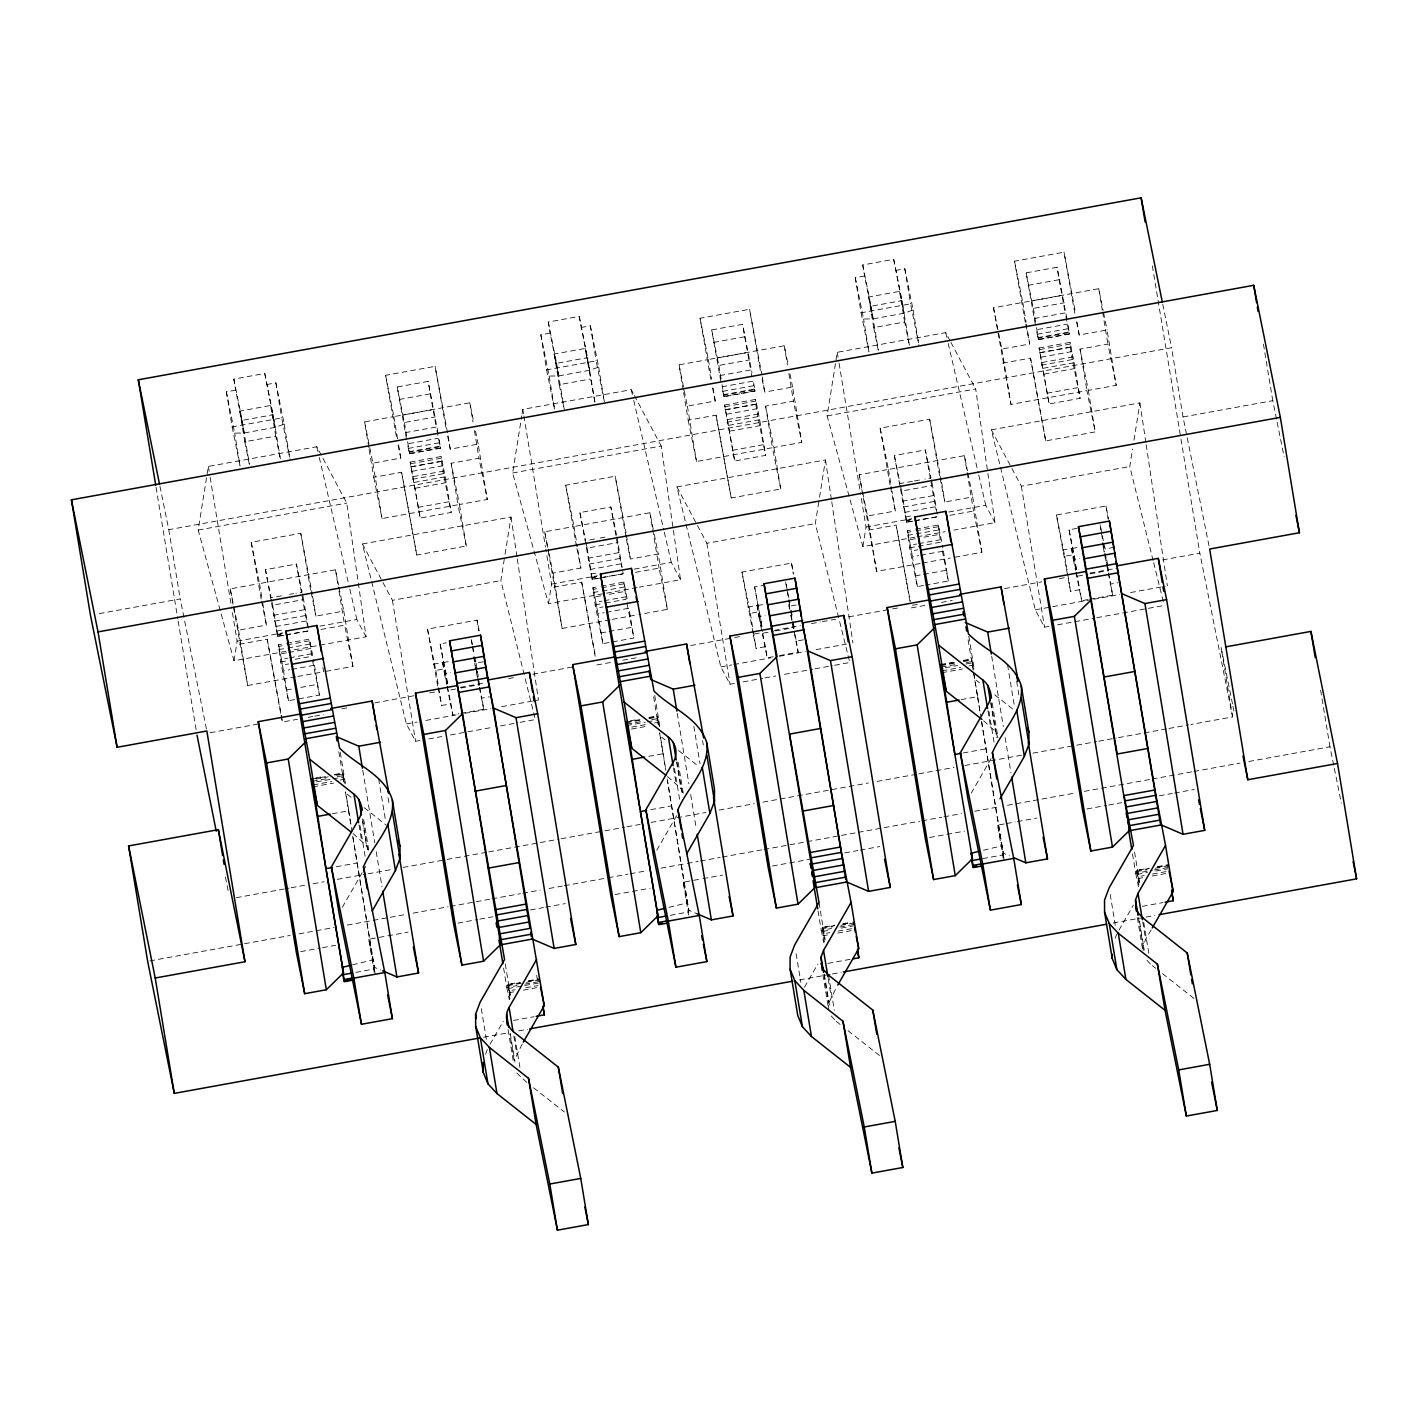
<?xml version="1.0" encoding="UTF-8"?>
<svg xmlns="http://www.w3.org/2000/svg" width="1428" height="1428" viewBox="0 0 1428 1428"><rect width="100%" height="100%" fill="white"/><g stroke="black" fill="none" stroke-linecap="round" stroke-linejoin="round"><path stroke-width="0.75" stroke-dasharray="5 3.75" d="M285.957 651.329L233.996 660.753L198.189 530.056L208.345 466.421L316.784 446.75L346.754 503.102L366.068 636.781L288.117 650.936M233.996 660.753L237.119 641.172L232.086 610.595M637.227 587.586L548.459 603.687L512.652 472.989L521.755 415.941M522.112 413.745L522.809 409.354L631.247 389.683L633.318 393.575M524.201 674.694L500.853 580.643L504.709 556.509M505.048 554.314L511.01 517.025L362.444 543.979L406.373 723.96L415.602 741.293L419.957 740.507M548.459 603.687L551.583 584.106L545.817 549.155M914.884 537.196L862.905 546.621L827.115 415.923L837.272 352.288L945.711 332.617L949.834 340.382M838.647 617.628L815.317 523.594L819.172 499.443M819.511 497.265L825.473 459.959L676.908 486.912L720.837 666.894L730.065 684.244L734.42 683.441M862.905 546.621L866.028 527.039L860.995 496.462M1153.11 560.561L1129.78 466.528L1132.582 448.963M1133.975 440.199L1139.919 402.892L991.353 429.846L1035.3 609.827L1044.528 627.178L1048.884 626.374M485.538 1054.239L487.823 1048.152M522.22 1044.011L514.205 1060.254L509.85 1033.872M822.885 974.664L828.704 1009.828L828.668 1003.188L836.683 986.944M1115.214 938.089L1116.75 934.019M1143.15 950.548L1143.132 946.121L1145.631 939.481L1151.146 929.896M342.327 907.262L362.141 872.74M363.248 870.812L366.55 865.065M490.036 1044.296L503.316 1021.163M656.791 850.196L676.604 815.674M804.499 987.23L817.78 964.096M971.254 793.129L991.068 758.607M1118.963 930.163L1133.35 905.12M266.608 384.56L275.89 382.865L284.208 424.134L275.176 427.365L244.224 432.97L234.692 433.13L226.374 391.861L235.656 390.165L244.224 432.97L239.726 411.121L270.66 405.498L275.176 427.365L264.769 373.476L233.817 379.098L235.656 390.165M581.071 327.494L590.353 325.798L598.671 367.067L589.639 370.298L558.687 375.921L549.155 376.064L540.837 334.795L550.119 333.099L558.687 375.921L554.171 354.055L585.123 348.45L589.639 370.298L579.232 316.409L548.281 322.032L550.119 333.099M895.517 270.428L904.816 268.732L913.135 310.019L904.102 313.232L873.151 318.855L863.619 318.997L855.283 277.728L864.583 276.05L873.151 318.855L868.635 296.988L899.586 291.383L904.102 313.232L893.696 259.343L862.744 264.965L864.583 276.05M352.502 964.882L372.94 959.902L352.68 835.844M669.018 907.315L687.404 902.835L667.465 780.866M983.464 850.249L1001.867 845.787L981.589 721.711M396.377 436.397L385.578 375.314L435.094 366.336L447.749 433.844M710.841 379.348L700.041 318.266L749.557 309.269L761.856 374.582M1025.304 322.282L1014.505 261.199L1064.021 252.203L1075.587 313.16M406.355 438.467L397.216 386.988L428.168 381.383L438.217 433.951M720.819 381.419L711.679 329.922L742.631 324.317L751.967 372.619M1035.282 324.352L1026.143 272.873L1057.095 267.25L1067.127 319.818M233.817 379.098L242.153 420.368L273.105 414.745L280.37 458.799M548.281 322.032L556.599 363.301L587.551 357.678L595.19 403.838L585.123 348.45M862.744 264.965L871.062 306.235L902.014 300.63L909.636 346.772M226.374 391.861L232.157 426.918L281.691 417.94L289.563 457.031M540.837 334.795L546.621 369.87L596.136 360.873L604.472 402.143M855.283 277.728L861.084 312.803L910.6 303.807L918.49 342.916M399.287 399.447L430.239 393.842L428.168 381.383M713.75 342.381L744.702 336.776L742.631 324.317M1028.196 285.332L1059.148 279.709L1057.095 267.25M239.726 411.121L244.777 441.752L275.729 436.129L280.299 458.834M554.171 354.055L559.24 384.685L590.192 379.063M868.635 296.988L873.704 327.619L904.656 322.014L909.225 344.701M368.817 447.464L364.586 421.903L392.45 416.851M385.578 375.314L393.896 416.601L469.812 402.803L473.757 422.367M683.262 390.397L679.05 364.836L706.896 359.785M700.041 318.266L708.359 359.535L784.275 345.754L788.22 365.3M1002.652 363.158L1030.516 358.107L1045.707 440.913L1095.222 431.916L1086.904 390.647L1010.988 404.427L993.513 307.788L1021.359 302.718M1014.505 261.199L1022.823 302.468L1098.739 288.688L1103.13 310.411M397.216 386.988L402.874 415.048L433.826 409.443M711.679 329.922L717.338 358L748.29 352.377M1026.143 272.873L1031.801 300.933L1062.753 295.31M402.874 415.048L404.445 422.509L435.397 416.905M717.338 358L718.909 365.443L749.861 359.838M1031.801 300.933L1033.372 308.394L1064.324 302.772M405.284 432.648L436.236 427.043L440.484 448.196L409.533 453.801L407.373 443.876L438.325 438.253M719.748 375.6L750.7 369.977L751.771 375.796M1034.211 318.533L1065.163 312.911L1069.411 334.063L1038.459 339.685L1036.3 329.743L1067.251 324.138M408.265 448.428L439.217 442.805M722.729 391.361L753.681 385.738L754.948 391.129L723.996 396.734L721.836 386.809L752.788 381.205L753.681 385.738M1037.192 334.295L1068.144 328.69M408.961 451.748L439.913 446.143M723.425 394.699L754.377 389.076M1037.87 337.633L1068.822 332.01M409.533 453.801L409.372 452.355L440.324 446.75L438.574 436.075M723.996 396.734L723.835 395.288L754.787 389.683L753.377 381.151M1038.459 339.685L1038.299 338.24L1069.251 332.617L1067.484 321.96M409.39 453.604L440.342 447.981M723.853 396.538L754.805 390.915M1038.317 339.471L1069.269 333.849M364.586 421.903L372.904 463.172L400.768 458.12L398.233 442.823M447.66 436.111L450.284 449.142L478.148 444.09L487.287 499.461L459.441 504.512L451.123 463.243L478.969 458.192L487.287 499.461M679.05 364.836L687.368 406.123L715.232 401.054L713.054 387.952M762.124 379.045L764.748 392.075L792.611 387.024L801.751 442.394L773.905 447.446L765.569 406.177L793.433 401.125L801.751 442.394M993.513 307.788L1001.831 349.057L1029.695 344.005L1026.429 324.317M1076.587 321.978L1079.211 335.009L1107.057 329.957L1116.214 385.328L1088.35 390.397L1080.032 349.11L1107.896 344.059L1116.214 385.328M410.157 462.101L441.198 456.478L445.215 476.791L451.177 512.438L420.225 518.061L410.157 462.101L420.225 518.061M724.603 405.034L755.662 399.412L759.678 419.725L765.64 455.371L734.688 460.994L724.603 405.034L734.688 460.994M1039.066 347.968L1070.125 342.345L1074.142 362.676L1080.103 398.305L1049.152 403.928L1039.066 347.968L1049.152 403.928M410.657 463.725L441.609 458.12M725.121 406.677L756.072 401.054M1039.584 349.61L1070.536 343.987M410.407 466.831L441.359 461.208L441.198 456.478M724.871 409.765L755.823 404.142L755.662 399.412M1039.334 352.698L1070.286 347.075L1070.125 342.345M411.318 466.885L442.269 461.28M725.781 409.818L756.733 404.213M1040.244 352.77L1071.196 347.147M369.156 449.588L373.743 477.291L401.589 472.222L416.78 555.028L466.296 546.049L459.441 504.512M683.619 392.539L688.189 420.225L716.053 415.173L731.243 497.979L780.759 488.983L773.905 447.446M412.192 471.311L443.144 465.689M726.656 414.245L757.608 408.622M1041.101 357.178L1072.053 351.556M413.192 476.613L444.144 471.008M727.655 419.564L758.607 413.942M1042.119 362.498L1073.071 356.875M412.478 479.29L443.43 473.668L451.177 512.438M726.941 422.224L757.875 416.601L765.64 455.371M1041.387 365.157L1072.339 359.553L1080.103 398.305M414.263 482.414L445.215 476.791M728.726 425.348L759.678 419.725M1043.19 368.281L1074.142 362.676M159.954 486.252L168.79 529.699L1171.585 347.736L1183.027 416.958L1209.659 549.03M415.298 488.215L446.25 482.593M729.762 431.149L760.713 425.526M1044.225 374.082L1075.177 368.478M198.189 530.056L346.754 503.102M512.652 472.989L661.218 446.036L680.531 579.714L639.387 587.176M827.115 415.923L975.681 388.969L994.995 522.648L953.85 530.127M418.136 507.351L449.088 501.728M732.6 450.284L763.552 444.679M1047.045 393.218L1077.997 387.613M261.146 599.028L251.221 542.301L300.755 533.304L312.321 594.262M373.743 477.291L382.061 518.56L457.977 504.78L466.296 546.049M576.484 546.317L565.684 485.234L615.2 476.238L626.053 532.822M688.189 420.225L696.525 461.494L772.441 447.714L780.759 488.983M890.072 484.913L880.148 428.168L929.664 419.189L941.248 480.129M283.958 635.353L277.621 636.263L265.465 569.665L296.417 564.042L302.076 592.102L295.882 593.227M616.914 536.91L623.179 573.788L592.227 579.411L579.929 512.598L610.863 506.976L616.521 535.036M912.885 521.22L906.548 522.13L894.374 455.532L925.326 449.909L930.985 477.987L924.808 479.094M295.632 676.836L247.704 685.529L230.229 588.889L258.093 583.82M251.221 542.301L259.539 583.57L335.473 569.79L338.525 584.998M610.095 619.77L562.168 628.463L544.693 531.823L572.539 526.771M565.684 485.234L574.002 526.504L649.918 512.723L653.863 532.269M920.239 563.489L876.631 571.414L859.156 474.756L887.002 469.705M880.148 428.168L888.466 469.437L964.382 455.657L967.452 470.865M99.21 613.629L180.214 598.921L206.846 730.993M1183.027 416.958L1272.776 400.661L1276.721 420.153M281.441 595.851L271.124 597.725L265.465 569.665M289.688 594.351L293.811 593.602M589.71 539.909L597.957 538.41M600.028 538.035L606.222 536.91M912.421 481.343L900.033 483.592L894.374 455.532M914.491 480.968L922.738 479.469M271.516 599.581L272.677 605.186L303.628 599.564L308.716 630.855L286.028 634.978M585.962 542.515L587.14 548.12L618.092 542.497M900.425 485.466L901.604 491.054L932.555 485.431L937.643 516.722L914.955 520.845M273.516 615.325L304.467 609.702L307.448 625.482M587.979 558.259L618.931 552.636L621.608 566.898M902.442 501.192L933.394 495.57L936.072 509.832M274.587 621.144L305.538 615.522M589.05 564.078L620.002 558.455M903.513 507.011L934.465 501.389M362.444 543.979L392.414 600.331L500.853 580.643M676.908 486.912L706.878 543.265L815.317 523.594M991.353 429.846L1021.341 486.198L1129.78 466.528M233.728 606.257L238.547 630.159L266.411 625.107L262.431 601.063M311.108 592.227L315.927 616.111L343.791 611.059L352.93 666.43L325.084 671.499M549.066 553.546L553.011 573.092L580.875 568.041L576.894 543.997M626.446 539.498L630.391 559.044L658.254 553.993L667.394 609.381L639.548 614.433M862.655 492.142L867.474 516.026L895.338 510.974L892.072 491.303M940.035 478.094L944.854 501.996L972.7 496.926L981.857 552.315L953.993 557.366M275.604 626.535L306.556 620.93M590.067 569.486L621.019 563.864M904.531 512.42L935.483 506.797M276.497 631.087L284.761 629.587M590.96 574.02L597.154 572.896M905.423 516.972L913.67 515.472M237.119 641.172L282.833 632.872M319.836 626.16L356.839 619.449L366.068 636.781M551.583 584.106L597.297 575.805M634.3 569.094L671.303 562.382L680.531 579.714M866.028 527.039L911.742 518.757M948.763 512.027L985.766 505.316L994.995 522.648M277.193 634.425L283.387 633.3M591.656 577.358L597.85 576.234M906.12 520.292L912.313 519.167M277.764 636.477L277.621 635.014L283.797 633.907M592.227 579.411L592.067 577.965L598.261 576.841M906.691 522.345L906.53 520.899L912.724 519.774M277.621 636.263L283.815 635.139M285.886 634.764L308.716 630.855M592.084 579.197L623.179 573.788M906.548 522.13L912.742 521.006M914.795 520.631L937.643 516.722M239.386 644.26L267.232 639.208L280.977 713.268M321.05 629.445L344.612 625.161L352.93 666.43M553.85 587.194L581.696 582.142L595.44 656.202M635.496 572.378L659.076 568.094L667.394 609.381M868.295 530.127L896.159 525.076L910.261 601.331M949.959 515.312L973.539 511.046L981.857 552.315M294.65 699.595L288.474 700.72L280.709 661.949L278.389 644.76L284.69 643.635M286.635 643.26L309.448 639.137L313.089 657.523M609.113 642.529L602.919 643.653L595.173 604.883L592.852 587.693L599.135 586.569M601.099 586.194L623.911 582.071L627.909 602.402M923.577 585.462L917.383 586.587L909.636 547.834L907.315 530.627L913.599 529.502M915.562 529.128L938.357 525.004L942.016 543.408M278.496 644.76L278.888 646.402L285.082 645.277M287.153 644.903L309.84 640.779M592.959 587.693L593.352 589.336L599.546 588.211M601.599 587.836L624.304 583.713M907.315 530.627L907.815 532.269L914.009 531.145M916.062 530.77L938.767 526.646M278.656 649.49L285.743 648.437M287.813 648.062L310.501 643.939M593.12 592.424L600.206 591.37M602.259 590.996L624.964 586.872M907.565 535.357L939.428 529.806M917.044 536.803L945.193 531.698M278.888 646.402L280.423 653.97L286.617 652.846M288.67 652.471L311.375 648.348M593.352 589.336L594.887 596.904L601.081 595.779M609.328 594.28L625.839 591.281M907.815 532.269L909.35 539.838L915.526 538.713M923.791 537.214L940.302 534.233M437.7 685.922L427.525 629.123L477.041 620.145L479.237 631.015M753.02 633.211L741.971 572.075L791.505 563.078L793.682 573.949M1087.868 599.617L1081.674 600.742L1079.836 589.657L1070.554 591.353L1056.434 515.008L1105.968 506.012L1108.592 519.06M280.423 653.97L281.441 659.29L287.617 658.165M289.688 657.79L312.375 653.667M594.887 596.904L595.887 602.223L602.081 601.099M604.151 600.724L626.838 596.601M909.35 539.838L910.35 545.157L916.544 544.032M918.615 543.657L941.302 539.552M280.709 661.949L286.903 660.825M295.15 659.325L311.661 656.327L309.448 639.137M595.173 604.883L603.419 603.384M605.49 603.009L626.124 599.278L623.911 582.071M909.636 547.834L940.588 542.212L938.357 525.004M281.441 659.29L282.494 665.073L288.688 663.949M595.887 602.223L596.958 608.007L603.151 606.9M910.35 545.157L911.421 550.958L917.615 549.834M288.474 700.72L283.529 670.874L289.723 669.75M291.794 669.375L314.481 665.252L313.446 659.468M602.919 643.653L597.993 613.808L604.187 612.683M606.257 612.309L628.945 608.203L633.871 638.048L611.184 642.154M917.383 586.587L912.456 556.741L918.65 555.635M920.703 555.26L943.408 551.137L942.373 545.335M447.428 683.869L440.127 643.957L446.321 642.832M754.591 586.89L762.07 626.731L754.591 586.89L762.838 585.391M1076.337 569.754L1069.054 529.824L1077.301 528.324M297.792 676.444L323.62 671.749L322.906 667.376M612.237 619.377L638.084 614.683M922.399 563.096L950.388 558.009M286.368 690.01L292.562 688.885M300.808 687.404L317.319 684.405L319.426 695.097L296.721 699.22M600.831 632.961L607.025 631.836M609.078 631.462L631.783 627.338L633.871 638.048M915.294 575.895L921.471 574.77M923.541 574.395L946.246 570.272L948.335 580.982L925.647 585.087M433.309 664.198L442.591 662.521L446.982 684.244M747.772 607.15L757.054 605.454L762.32 631.515M1062.236 550.083L1071.518 548.388L1075.891 570.111M443.216 662.592L449.392 661.467M757.661 605.526L763.855 604.401M1072.125 548.459L1078.319 547.335M427.525 629.123L435.843 670.41L445.125 668.715L447.607 683.798M474.828 656.916L476.077 663.11L485.359 661.414M741.971 572.075L750.307 613.344L759.589 611.648M796.11 605.026L790.541 606.043L789.291 599.849M1056.434 515.008L1064.753 556.277L1074.052 554.599L1076.534 569.665M1114.286 547.299L1105.004 548.977L1103.755 542.783M442.591 662.521L444.429 673.588L450.623 672.463M757.054 605.454L758.893 616.539L765.069 615.414M1071.518 548.388L1073.356 559.473L1079.532 558.348M210.184 732.742L260.646 723.585M341.845 708.841L348.414 707.645M374.761 702.879L416.44 695.311M429.614 692.919L436.2 691.723M460.334 687.35L484.467 682.959M508.6 678.586L515.187 677.39M532.751 674.212L574.431 666.644M690.741 645.527L732.421 637.977M734.617 637.566L741.203 636.37M754.377 633.978L760.963 632.8M774.119 630.408L800.448 625.625M811.425 623.625L820.207 622.037M822.403 621.644L828.972 620.448M831.167 620.055L835.558 619.252M848.732 616.86L890.412 609.292M892.607 608.899L899.194 607.703M912.367 605.311L918.954 604.115M1004.527 588.586L1041.833 581.821M1059.38 578.643L1065.966 577.447M1090.1 573.056L1116.428 568.29M1162.517 559.919L1199.823 553.154L1232.596 716.91L1190.898 724.478M450.748 689.885L458.995 688.385M461.065 688.01L479.629 684.637L478.362 678.246M763.141 633.193L773.458 631.319M775.529 630.944L794.093 627.57L793.022 621.109M1077.605 576.127L1087.922 574.252M1089.992 573.877L1108.556 570.522L1107.289 564.131M281.102 715.499L282.423 722.015L297.488 719.284M308.252 717.32L312.571 716.535M314.713 716.142L323.335 714.589M596.886 664.948L611.952 662.217M622.715 660.254L637.798 657.523M911.35 607.882L926.415 605.151M941.48 602.42L952.244 600.456M438.128 688.1L441.627 705.486L450.927 703.79L452.747 714.875L458.941 713.75M479.683 687.314L481.879 698.167L489.304 696.828M753.466 635.389L756.09 648.419L765.372 646.723L767.211 657.808L777.528 655.934M795.021 634.603L796.324 641.118L803.75 639.762M1108.592 573.181L1110.788 584.052L1118.213 582.695M460.994 713.375L483.699 709.252L481.879 698.167M779.581 655.559L798.163 652.185L796.324 641.118M1089.921 599.242L1112.626 595.119L1110.788 584.052M406.373 723.96L417.208 721.997M425.865 720.426L456.175 714.928M464.832 713.357L490.821 708.645M501.656 706.664L538.463 699.988L517.293 558.901M720.837 666.894L731.671 664.93M733.831 664.538L770.638 657.862M779.295 656.291L805.285 651.579M816.102 649.615L846.429 644.099M1035.3 609.827L1050.455 607.078M1052.615 606.686L1091.599 599.617M1093.759 599.224L1119.748 594.512M1130.565 592.549L1165.212 586.265M428.668 738.936L441.734 736.562M450.427 734.974L465.671 732.207M467.849 731.814L491.803 727.477M500.496 725.888L517.918 722.729M520.095 722.336L535.339 719.569L524.719 676.818M743.131 681.87L762.713 678.318M764.89 677.907L775.779 675.944M784.49 674.355L812.782 669.232M814.96 668.822L832.381 665.662M834.559 665.269L849.803 662.503L839.182 619.77M1057.577 624.804L1094.598 618.092M1096.775 617.699L1164.248 605.454M315.856 777.885L324.12 776.386M334.438 774.511L342.684 773.012L345.005 783.561M630.319 720.819L638.584 719.319M648.901 717.463L657.148 715.963L659.468 726.495M940.659 664.502L953.029 662.271M963.347 660.396L971.611 658.897L973.932 669.429M311.947 779.117L326.387 776.493M334.634 775.011L342.898 773.512M626.392 722.05L640.851 719.444M649.097 717.945L657.344 716.445M940.856 665.002L955.296 662.378M963.561 660.878L971.808 659.379M315.963 779.081L328.351 776.832M336.597 775.35L342.791 774.226L342.684 773.012M626.303 722.764L640.744 720.158M648.99 718.659L657.255 717.159L657.148 715.963M940.766 665.716L955.207 663.092M963.454 661.592L971.718 660.093L971.611 658.897M312.446 781.259L328.94 778.26M337.204 776.761L343.38 775.636M626.892 724.192L643.403 721.194M651.668 719.694L657.844 718.587M941.355 667.126L957.867 664.145M966.113 662.646L972.307 661.521M316.373 781.884L330.814 779.26M332.867 778.903L343.184 777.028L342.791 774.226M626.696 725.567L645.277 722.211M647.33 721.836L657.648 719.962L657.255 717.159M945.282 667.769L957.67 665.519M965.917 664.02L972.111 662.895L971.718 660.093M313.196 784.9L331.76 781.527M340.025 780.027L344.148 779.295M631.783 727.084L646.224 724.478M654.488 722.979L658.611 722.229M942.123 670.785L960.687 667.411M968.934 665.912L973.075 665.162M312.911 786.846L333.545 783.115M631.497 729.048L648.009 726.049M941.837 672.731L962.472 668.982M332.242 813.764L348.753 810.765L345.612 791.79M648.758 756.322L663.217 753.716L659.718 732.618M961.169 699.649L977.662 696.65L973.485 671.339M336.294 866.742L356.929 862.994M650.757 809.676L671.392 805.928M963.15 752.984L985.855 748.879M236.37 897.694L289.027 888.127M291.223 887.734L304.396 885.342M313.16 883.754L324.138 881.754M337.294 879.38L365.836 874.204M368.031 873.793L392.164 869.42M403.124 867.421L444.822 859.87M447.018 859.46L486.52 852.302M488.715 851.891L558.937 839.164M561.115 838.754L602.812 831.185M605.008 830.793L624.75 827.205M626.946 826.812L640.119 824.42M651.097 822.439L705.95 812.478M719.123 810.087L754.216 803.714M762.998 802.125L868.331 783.008M877.113 781.419L916.597 774.244M918.793 773.851L953.904 767.479M964.882 765.497L1021.93 755.144M1032.908 753.145L1074.588 745.577M1076.783 745.184L1096.543 741.596M1098.739 741.203L1116.285 738.008M1118.481 737.616L1166.765 728.851M1168.961 728.458L1188.703 724.871M149.833 960.919L290.223 935.447M299.005 933.858L334.098 927.486M347.254 925.094L404.285 914.741M413.067 913.152L448.16 906.78M450.356 906.387L489.84 899.229M492.035 898.819L520.542 893.66M522.737 893.25L540.284 890.072M549.066 888.484L562.221 886.092M564.417 885.699L606.097 878.131M608.292 877.738L628.034 874.15M630.23 873.757L645.581 870.955M660.932 868.17L685.065 863.797M687.261 863.404L698.221 861.405M700.416 861.013L720.158 857.425M722.354 857.032L761.838 849.874M764.034 849.464L856.157 832.756M858.353 832.346L919.775 821.207M921.97 820.814L941.712 817.227M943.908 816.834L961.455 813.639M974.61 811.265L998.743 806.874M1007.525 805.285L1075.516 792.951M1084.298 791.362L1150.093 779.42M1152.289 779.01L1191.773 771.852M1193.969 771.459L1240.04 763.087M1248.804 761.499L1329.968 746.773L1333.895 766.265M300.719 951.619L320.372 948.049M322.549 947.656L335.651 945.282M374.19 972.075L368.781 939.267L408.069 932.145M457.942 923.095L477.595 919.525M479.772 919.132L492.874 916.758M530.377 909.939L543.461 907.565M545.657 907.173L565.292 903.603M615.182 894.553L650.097 888.216M688.653 915.009L683.244 882.201L700.702 879.041M702.879 878.648L722.532 875.078M772.405 866.028L809.515 859.299M844.841 852.891L857.925 850.499M860.12 850.106L879.755 846.554M929.646 837.486L964.56 831.15M1003.116 857.942L997.69 825.152L1004.241 823.956M1006.437 823.563L1015.165 821.975M1017.343 821.582L1036.996 818.012M1086.869 808.962L1106.521 805.392M1108.699 804.999L1121.801 802.625M1159.286 795.824L1172.388 793.45M1174.566 793.04L1194.219 789.488M355.84 972.361L374.404 968.987L372.94 959.902M670.303 915.294L688.867 911.939L687.404 902.835M982.696 858.621L1003.331 854.872L1001.867 845.787M509.939 999.136L507.708 984.535L520.078 982.285M528.342 980.786L538.642 978.912M824.402 942.087L822.153 927.468L834.541 925.219M842.788 923.72L851.052 922.238M1138.866 885.021L1136.617 870.402L1149.005 868.17M1157.251 866.671L1167.569 864.797M507.708 984.535L520.292 982.767M528.538 981.268L538.856 979.412M822.153 927.468L834.737 925.719M843.002 924.219L851.249 922.72M1136.617 870.402L1149.201 868.652M1157.465 867.153L1167.783 865.279M507.797 985.731L524.308 982.732M526.379 982.357L538.749 980.126M822.26 928.664L832.578 926.808M840.842 925.308L853.212 923.059M1136.724 871.615L1147.041 869.741M1155.288 868.242L1167.676 865.993M503.602 968.041L506.797 987.426L517.114 985.552M524.915 984.16L539.356 981.536M818.048 910.975L821.261 930.36L831.578 928.486M839.825 926.986L853.819 924.469M1132.511 853.908L1135.724 873.293L1152.235 870.295M1154.288 869.92L1168.283 867.421M508.207 988.533L522.648 985.909M524.719 985.534L539.159 982.928M822.671 931.467L830.918 929.985M841.235 928.111L853.623 925.862M1137.134 874.418L1147.452 872.544M1155.698 871.044L1168.068 868.795M507.904 985.017L509.153 990.8L515.347 989.675M525.665 987.801L538.053 985.552M822.367 927.95L823.617 933.734L829.811 932.609M838.058 931.11L854.569 928.129M1136.831 870.901L1138.08 876.667L1144.274 875.56M1152.521 874.061L1166.962 871.437M508.886 992.746L515.08 991.621M523.326 990.139L539.838 987.141M823.349 935.697L827.472 934.947M837.79 933.073L854.301 930.074M1137.795 878.631L1143.989 877.506M1152.253 876.007L1168.747 873.008M513.455 1020.449L534.09 1016.7M827.919 963.382L850.606 959.259M1142.382 906.316L1163.017 902.567M483.574 1037.264L507.69 1032.89M518.667 1030.891L527.432 1029.302M799.43 979.947L830.15 974.378M832.346 973.985L841.11 972.379M1113.108 923.024L1143.828 917.454M1146.024 917.062L1154.788 915.473M997.69 825.152L1003.348 853.212L1009.489 855.836M683.244 882.201L688.903 910.279L697.06 913.759M368.781 939.267L374.439 967.327L380.562 969.951M976.074 680.103L979.483 682.798M994.798 694.883L1013.505 709.645M983.678 720.801L995.387 731.475L997.958 737.651L992.139 702.487M1152.325 965.578L1155.734 968.273M1162.535 973.646L1194.861 999.172M661.628 737.169L665.02 739.847M678.639 750.592L699.042 766.711M667.519 776.529L680.942 788.542L683.494 794.718L678.05 761.749M836.165 1021.306L841.27 1025.34M848.071 1030.713L880.398 1056.22M347.165 794.236L352.27 798.252M364.176 807.659L386.274 825.116M353.055 833.577L366.478 845.608L369.031 851.784L363.23 816.62M526.807 1082.406L516.793 1073.071M533.608 1087.779L564.239 1111.948M1146.934 960.276L1150.629 964.239M831.257 1016.004L834.934 1019.985M950.87 342.327L975.681 388.969M634.353 395.502L661.218 446.036M1153.645 562.703L1163.731 603.312M945.711 332.617L947.71 341.256M948.21 343.416L978.251 472.936M978.751 475.096L985.766 505.316M631.247 389.683L633.247 398.323M633.746 400.465L663.788 530.002M664.288 532.162L671.303 562.382M316.784 446.75L318.783 455.371M319.283 457.531L349.342 587.069M349.842 589.229L356.839 619.449M931.377 479.844L932.555 485.431M302.468 593.977L303.628 599.564M1162.749 304.271L1171.585 347.736M1277.15 422.313L1284.129 456.96M1334.341 768.425L1341.32 803.071M1232.507 703.986L1221.154 647.687L1232.596 716.91M1232.935 706.146L1234.256 712.643M1103.558 312.571L1107.057 329.957M1074.82 313.285L1064.021 252.203M1103.326 540.73L1100.006 524.219L1102.737 540.766M1102.47 542.783L1104.219 551.458M1104.665 553.636L1108.164 571.021M1112.626 595.119L1103.076 546.46M1069.054 529.824L1074.052 554.599M1138.08 876.667L1139.365 883.075M1076.337 572.289L1079.836 589.657M1073.356 559.473L1075.534 570.325M1075.98 572.503L1081.674 600.742M1025.75 324.442L1029.695 344.005M1135.724 873.293L1138.634 887.734M1030.516 358.107L1045.707 440.913M967.881 473.043L972.7 496.926M939.588 475.917L929.664 419.189M893.696 259.343L902.014 300.63M942.319 550.851L946.246 570.272M873.704 327.619L878.274 350.324M861.084 312.803L868.974 351.895L863.619 318.997M890.519 487.073L895.338 510.974M910.029 601.366L896.159 525.076M859.156 474.756L862.226 489.965M789.97 373.993L792.611 387.024M760.374 370.352L749.557 309.269M788.863 597.779L785.543 581.285L788.274 597.832M788.881 604.187L790.63 612.88M791.076 615.04L794.575 632.425M790.719 615.254L798.163 652.185M823.617 933.734L824.92 940.142M762.748 633.693L765.372 646.723M758.893 616.539L761.945 631.729M762.391 633.907L767.211 657.808M712.59 388.023L715.232 401.054M821.261 930.36L823.76 942.748M731.243 497.979L716.053 415.173M654.31 534.447L658.254 553.993M626.017 537.321L615.2 476.238M579.232 316.409L587.551 357.678M626.999 603.598L631.783 627.338M559.24 384.685L563.81 407.391M579.929 512.598L585.587 540.659M546.621 369.87L554.939 411.139M576.93 548.495L580.875 568.041M595.137 656.255L581.696 582.142M544.693 531.823L548.638 551.369M475.506 431.042L478.148 444.09M445.911 427.418L435.094 366.336M472.329 644.528L471.079 638.334L472.115 644.546M472.739 646.598L474.417 654.845M473.543 656.898L475.292 665.591M475.738 667.769L479.237 685.137M478.88 685.351L474.15 660.593M479.326 687.528L483.699 709.252M440.127 643.957L445.125 668.715M509.153 990.8L510.456 997.208M447.41 686.422L450.927 703.79M398.144 445.09L400.768 458.12M444.429 673.588L446.625 684.458M447.053 686.636L452.747 714.875M506.797 987.426L509.296 999.796M416.78 555.028L401.589 472.222M338.971 587.158L343.791 611.059M310.679 590.05L300.755 533.304M264.769 373.476L273.105 414.745M312.536 660.646L317.319 684.405M244.777 441.752L249.775 466.51M232.157 426.918L240.047 466.028L234.692 433.13M261.592 601.206L266.411 625.107M280.673 713.322L267.232 639.208M230.229 588.889L233.299 604.08M225.41 877.042L228.462 892.339M1103.076 542.836L1104.772 551.351M1105.183 553.493L1106.879 562.007M788.613 599.903L790.309 608.417M790.719 610.541L792.415 619.056M792.826 621.198L794.093 627.57M474.167 656.969L475.845 665.484M476.274 667.608L477.952 676.122M1059.148 279.709L1065.163 312.911M933.394 495.57L925.326 449.909M744.702 336.776L750.7 369.977M618.931 552.636L610.863 506.976M430.239 393.842L436.236 427.043M304.467 609.702L296.417 564.042M911.421 550.958L912.456 556.741M596.958 608.007L597.993 613.808M282.494 665.073L283.529 670.874M1263.441 344.077L1264.512 350.592M1264.869 352.77L1272.776 400.661M1320.614 690.17L1321.703 696.703M1322.06 698.881L1329.968 746.773M1152.342 265.822L1180.617 436.897M1180.974 439.092L1199.823 553.154M1098.739 288.688L1102.255 309.983M1102.612 312.107L1107.896 344.059M1077.033 321.889L1079.211 335.009M1088.35 390.397L1095.222 431.916M1080.032 349.11L1086.904 390.647M1105.968 506.012L1108.128 519.167M1106.771 559.74L1107.842 566.202M1070.286 347.075L1072.339 359.553M1134.564 852.07L1139.651 882.825M1143.739 922.488L1148.808 953.261M1142.739 921.899L1145.631 939.481M1139.544 921.578L1144.256 950.155M1138.402 917.561L1143.132 946.121M1137.348 917.597L1142.793 950.566M1033.372 308.394L1036.192 325.441M1036.532 327.565L1038.299 338.24M1022.823 302.468L1026.072 322.139M1064.753 556.277L1067.287 571.628M1067.662 573.806L1070.554 591.353M1110.216 894.463L1115.304 925.237M1001.831 349.057L1010.988 404.427M1016.665 681.37L1019.199 696.757M1007.579 664.841L1014.469 706.592M964.382 455.657L966.845 470.562M967.202 472.704L973.539 511.046M991.692 656.255L1003.313 726.584M1005.134 737.562L1010.935 772.726M991.086 702.54L996.887 737.705M990.675 702.915L995.387 731.475M988.944 711.376L994.388 744.345M987.944 710.787L990.479 726.174M968.827 636.156L974.271 669.125M968.095 639.762L973.093 670M973.45 672.16L979.876 711.055M981.661 721.908L1003.348 853.212M913.135 310.019L918.936 345.094M941.605 482.307L944.854 501.996M904.816 268.732L910.6 303.807M943.408 551.137L948.335 580.982M899.586 291.383L904.656 322.014M871.062 306.235L878.345 350.288M901.604 491.054L906.53 520.899M888.466 469.437L891.715 489.108M867.474 516.026L876.631 571.414M784.275 345.754L787.453 364.925M788.863 373.44L793.433 401.125M762.213 376.778L764.748 392.075M765.569 406.177L772.441 447.714M791.505 563.078L793.308 574.038M791.255 610.345L792.665 618.967M755.823 404.142L757.875 416.601M788.916 605.383L789.541 609.078M819.012 902.532L825.188 939.892M828.543 975.163L834.345 1010.31M828.276 978.965L831.167 996.548M824.349 974.253L829.436 1005.026M823.956 974.628L828.668 1003.188M718.909 365.443L721.729 382.508M722.068 384.632L723.835 395.288M708.359 359.535L711.608 379.205M750.307 613.344L752.842 628.677M753.199 630.873L756.09 648.419M796.11 953.725L800.84 982.303M687.368 406.123L696.525 461.494M702.558 740.632L703.29 745.023M693.847 726.299L700.023 763.659M649.918 512.723L652.382 527.628M652.739 529.77L659.076 568.094M677.247 713.322L688.849 783.633M690.67 794.628L696.114 827.597M676.979 761.802L682.423 794.771M676.569 762.159L680.942 788.542M674.48 768.442L679.567 799.216M673.481 767.853L676.015 783.24M654.72 695.418L659.807 726.174M653.631 696.81L658.272 724.906M659.7 733.546L665.769 770.281M667.197 778.974L688.903 910.279M598.671 367.067L604.098 399.965M626.41 535L630.391 559.044M590.353 325.798L596.136 360.873M556.599 363.301L564.239 409.443M587.14 548.12L592.067 577.965M549.155 376.064L554.582 408.943M574.002 526.504L576.537 541.801M553.011 573.092L562.168 628.463M469.812 402.803L472.989 421.974M474.399 430.506L478.969 458.192M448.124 436.022L450.284 449.142M536.678 975.342L537.392 979.644M451.123 463.243L457.977 504.78M477.041 620.145L478.844 631.105M476.077 663.11L477.148 669.571M477.505 671.713L478.916 680.335M472.454 646.616L473.81 654.899M441.359 461.208L443.43 473.668M505.28 963.989L510.724 996.958M514.812 1036.621L519.899 1067.376M513.812 1036.032L516.722 1053.596M510.26 1033.515L514.972 1062.075M508.065 1029.534L513.509 1062.503M404.445 422.509L407.266 439.574M407.623 441.698L409.372 452.355M393.896 416.601L397.876 440.645M435.843 670.41L441.627 705.486M481.29 1008.596L486.377 1039.352M372.904 463.172L382.061 518.56M388.095 797.699L389.184 804.285M378.652 778.974L385.56 820.725M335.473 569.79L338.632 588.961M338.989 591.085L344.612 625.161M362.783 770.388L374.761 842.895M376.207 851.695L382.026 886.842M362.516 818.869L367.96 851.82M362.48 821.421L366.478 845.608M360.017 825.509L365.104 856.282M359.017 824.92L361.552 840.307M340.257 752.485L345.344 783.24M338.811 751.717L343.809 781.973M345.594 792.772L351.306 827.347M352.734 836.04L374.439 967.327M284.208 424.134L290.009 459.209M312.678 596.44L315.927 616.111M275.89 382.865L281.691 417.94M314.481 665.252L319.426 695.097M270.66 405.498L275.729 436.129M242.153 420.368L249.418 464.421M272.677 605.186L277.621 635.014M259.539 583.57L262.074 598.867M281.334 715.446L282.423 722.015M238.547 630.159L247.704 685.529M168.79 529.699L180.214 598.921M156.063 487.269L177.804 618.877M178.161 621.073L196.296 730.743M1021.341 486.198L1044.528 627.178M837.272 352.288L838.7 361.034M839.075 363.212L860.638 494.284M706.878 543.265L730.065 684.244M522.809 409.354L523.523 413.727M523.88 415.905L545.46 546.978M392.414 600.331L415.602 741.293M208.345 466.421L209.791 475.149M210.148 477.345L231.729 608.399M972.111 662.895L972.789 667.108M657.648 719.962L658.326 724.174M343.184 777.028L343.862 781.241M977.662 696.65L980.608 715.446M663.217 753.716L665.502 768.335M348.753 810.765L352.02 831.667M1139.919 402.892L1145.881 442.573M1146.202 444.786L1167.372 585.873M825.473 459.959L831.417 499.639M831.756 501.835L852.927 642.921M511.01 517.025L516.954 556.706M1003.331 854.872L1004.027 859.745M374.404 968.987L375.118 973.878M1069.251 332.617L1069.411 334.063M754.787 389.683L754.948 391.129M440.324 446.75L440.484 448.196"/><path stroke-width="1.5" d="M367.103 888.751L363.462 866.778C372.708 844.787 395.217 825.652 392.361 800.019C384.864 774.958 356.643 765.337 339.543 748.076L316.927 625.464L285.975 631.087L343.488 972.95L326.334 989.747L304.682 993.692L296.346 952.405L258.236 721.675L299.702 714.143M372.19 910.993L395.431 870.527L400.036 858.335L399.983 846.161L392.361 800.019M536.607 959.509L509.082 1007.454C504.173 1015.683 506.494 1026.464 514.08 1032.23L558.312 1067.144L580.75 1178.421L588.372 1224.564L557.42 1230.186L536.107 1124.443L496.98 1093.545L487.965 1083.834L483.289 1072.499L475.667 1026.357L475.613 1014.183L480.201 1002.01L504.548 959.598L449.534 640.815L480.486 635.192L544.246 1005.651L523.326 1042.101M681.192 829.489L677.925 809.712C687.171 787.721 709.662 768.585 706.824 742.953C699.327 717.891 671.106 708.288 653.988 691.027L631.39 568.398L600.438 574.02L657.951 915.884L640.797 932.698L619.127 936.625L610.809 895.356L572.682 664.609L614.165 657.076M686.654 853.926L709.894 813.46L714.5 801.269L714.446 789.095L706.824 742.953M822.153 970.272L821.046 957.046L823.545 950.388L851.07 902.442L841.467 852.355L794.95 578.144L763.998 583.749L777.046 656.612L759.91 673.427L738.24 677.354L729.922 636.085L771.388 628.552M996.744 779.028L992.389 752.645C1001.635 730.654 1024.126 711.537 1021.27 685.886C1013.791 660.825 985.57 651.222 968.452 633.961L945.854 511.331L914.902 516.954L972.414 858.817L955.261 875.632L933.591 879.559L925.273 838.29L887.145 607.543L928.628 600.028M1000.011 798.805L1024.358 756.394L1028.945 744.202L1028.91 732.046L1021.27 685.886M1136.26 911.01L1135.51 899.979L1138.009 893.339L1165.534 845.394L1155.93 795.289L1109.395 521.077L1078.443 526.682L1129.637 830.293L1112.483 847.09L1090.831 851.034L1082.495 809.747L1044.386 579.018L1085.851 571.486M363.462 866.778L384.792 972.522L392.414 1018.664L361.462 1024.287L339.025 913.01L331.403 866.867L358.928 818.922C363.854 810.693 361.516 799.894 353.93 794.146L309.697 759.232L285.975 631.087M677.925 809.712L699.256 915.455L706.878 961.597L675.926 967.22L653.489 855.943L645.867 809.801L673.391 761.856C678.318 753.627 675.979 742.846 668.393 737.098L624.161 702.165L600.438 574.02M992.389 752.645L1013.719 858.389L1021.341 904.549L990.389 910.154L967.952 798.877L960.33 752.734L987.855 704.789C992.763 696.561 990.443 685.779 982.857 680.031L938.624 645.099L914.902 516.954M837.79 985.034L858.692 948.603L851.07 902.442M1152.235 927.968L1173.156 891.536L1165.534 845.394M258.236 721.675L266.554 762.945L288.224 759.018L305.36 742.221M456.924 685.619L415.459 693.151L423.777 734.42L445.447 730.476L462.583 713.679L449.534 640.815M572.682 664.609L581.017 705.878L602.67 701.951L619.823 685.154M415.459 693.151L453.586 923.88L461.904 965.149L483.574 961.222L500.71 944.426L462.583 713.679M887.145 607.543L895.463 648.812L917.133 644.885L934.287 628.088M1044.386 579.018L1052.704 620.288L1074.374 616.361L1091.51 599.564M729.922 636.085L768.05 866.814L776.368 908.083L798.038 904.156L815.174 887.359L763.998 583.749M350.467 965.382L342.292 967.363L344.362 981.696L352.627 980.197M664.93 908.315L656.755 910.314L658.826 924.63L667.072 923.148M981.536 866.082L973.289 867.581L971.218 853.248L979.394 851.249M155.706 485.074L138.302 379.794L1141.115 197.814L1162.321 302.111M244.973 961.74L218.341 829.668L128.591 845.947L155.224 978.019L244.973 961.74L206.846 730.993L117.096 747.29L90.464 615.218L71.4 499.836L1253.73 285.297L1280.345 417.369L1299.409 532.733L1209.659 549.03L1247.786 779.759L1337.536 763.48L1356.6 878.845L1159.179 914.67M71.4 499.836L98.032 631.908L1280.345 417.369M292.633 664.109L323.585 658.486M607.096 607.043L638.048 601.42M921.56 549.976L952.512 544.354M451.444 650.918L482.396 645.295M765.908 593.852L796.86 588.229M1078.443 526.682L1080.371 536.785L1111.323 531.162M453.461 661.824L484.413 656.22M767.925 604.776L798.877 599.153M1080.371 536.785L1082.37 547.709L1113.322 542.087M455.443 672.856L486.395 667.251M769.906 615.789L800.858 610.184M1148.166 748.415L1117.214 754.02L1104.04 677.033L1084.37 558.741L1115.322 553.118M299.184 703.79L330.136 698.167M613.647 646.723L644.599 641.101M928.111 589.657L959.063 584.052M300.094 709.127L331.046 703.504M614.558 652.061L645.51 646.456M929.021 594.994L959.973 589.389M457.263 683.28L488.215 677.657M771.727 626.214L802.679 620.591M1086.19 569.147L1117.142 563.542M330.653 708.538L372.119 701.005L388.809 792.826M480.486 635.192L487.876 679.996L529.36 672.481L537.678 713.75L575.805 944.479L554.135 948.424L531.662 938.803M645.117 651.471L686.582 643.939L703.629 737.955M846.126 881.736L868.599 891.358L890.269 887.431L852.141 656.684L843.823 615.414L802.34 622.929L807.998 651.007L845.769 879.559M959.58 594.405L1001.046 586.872L1018.093 680.888M1117.214 567.933L1160.589 824.67L1183.062 834.291L1204.732 830.364L1166.605 599.617L1158.286 558.348L1116.803 565.881L1116.107 561.615M301.165 715.232L332.117 709.609M615.629 658.165L646.581 652.542M930.092 601.099L961.044 595.494M458.799 692.401L489.75 686.797M773.262 635.353L804.214 629.73M1087.725 578.286L1118.677 572.664M302.325 721.675L333.277 716.053M616.789 664.609L647.741 659.004M931.252 607.543L962.204 601.938M303.504 728.03L334.455 722.407M617.967 670.964L648.901 665.341M932.413 613.897L963.365 608.292M304.61 733.849L335.562 728.244M619.074 676.783L650.026 671.178M933.519 619.734L964.471 614.111M305.574 738.758L336.526 733.135M620.038 681.691L650.989 676.069M934.501 624.625L965.435 619.02M337.026 740.918L336.312 736.598L358.785 746.201L380.455 742.274M487.876 679.996L493.535 708.074L516.008 717.677L537.678 713.75M649.026 670.892L650.775 679.532L673.248 689.153L694.918 685.208M807.998 651.007L830.471 660.611L852.141 656.684M965.239 622.465L987.712 632.086L1009.364 628.159M1122.462 593.941L1144.935 603.544L1166.605 599.617M1225.527 646.902L1310.904 631.408L1337.536 763.48M332.171 867.492L325.977 868.617L317.801 816.388L330.171 814.139M640.101 809.462L632.265 759.321L644.635 757.072M961.08 753.359L954.904 754.484L946.71 702.255L959.098 700.023M475.131 791.166L506.065 785.543M820.529 728.476L789.577 734.099L819.012 902.532L794.664 944.943L790.077 957.117L790.112 969.291L797.752 1015.451L802.429 1026.768L811.443 1036.496L850.57 1067.376L871.883 1173.12L902.835 1167.497L895.213 1121.355L872.776 1010.078L828.543 975.163L823.635 969.862L821.064 963.686M1104.04 677.033L1134.992 671.428M646.634 810.426L640.44 811.55L657.951 915.884M488.287 868.153L519.239 862.53M802.75 811.086L833.702 805.481M495.159 909.69L526.111 904.067M809.622 852.623L840.574 847M1155.02 789.952L1124.086 795.557L1133.475 845.465L1109.128 887.877L1104.54 900.068L1104.576 912.224L1112.198 958.384L1116.892 969.701L1125.907 979.43L1165.034 1010.31L1186.347 1116.053L1217.299 1110.448L1209.677 1064.288L1187.239 953.011L1143.007 918.097L1138.098 912.795L1135.528 906.619M496.051 915.027L527.003 909.404M810.515 857.96L841.467 852.355M1124.978 800.894L1155.93 795.289M497.123 921.131L528.074 915.509M811.586 864.065L842.538 858.442M1126.049 806.999L1157.001 801.394M498.283 927.575L529.235 921.952M812.746 870.509L843.698 864.886M1127.21 813.442L1158.162 807.837M499.461 933.93L530.413 928.307M813.924 876.863L844.876 871.241M1128.388 819.797L1159.34 814.192M500.568 939.749L531.519 934.144M815.031 882.683L845.983 877.078M1129.494 825.634L1160.446 820.011M501.531 944.658L532.483 939.035M815.995 887.591L846.947 881.968M1130.458 830.525L1161.41 824.92M343.452 974.61L351.716 973.111M657.915 917.544L666.162 916.044M972.379 860.495L980.625 858.996M344.166 979.501L352.413 978.001M658.629 922.434L666.876 920.935M973.075 865.368L981.339 863.869M331.403 866.867L353.841 978.144L384.792 972.522M645.867 809.801L668.304 921.078L699.256 915.455M960.33 752.734L982.767 864.011L1013.719 858.389M342.524 973.307L344.059 981.09L354.376 979.215M656.987 916.258L658.522 924.023L662.646 923.273M971.451 859.192L972.968 866.957L977.109 866.207M382.615 970.826L396.913 976.948L418.565 973.021L398.965 854.355M697.06 913.759L711.376 919.882L733.028 915.955L713.429 797.288M1013.577 857.585L1025.822 862.815L1047.492 858.888L1028.249 742.417M536.16 1016.325L544.407 1014.826L542.997 1006.312M852.677 958.884L858.871 957.76L857.46 949.245M1165.07 902.193L1173.334 900.693L1171.567 890.055M128.591 845.947L147.655 961.312L174.27 1093.384L479.183 1038.067M529.627 1028.91L792.861 981.143M843.305 971.986L1106.539 924.219M475.667 1026.357L480.344 1037.692L489.358 1047.402L528.485 1078.283L549.798 1184.026L580.75 1178.421M790.112 969.291L794.807 980.625L803.821 990.336L842.948 1021.234L864.261 1126.978L895.213 1121.355M1104.576 912.224L1109.27 923.559L1118.285 933.269L1157.394 964.168L1178.725 1069.911L1209.677 1064.288M946.71 702.255L940.659 664.502L946.246 691.259L981.964 719.462M632.265 759.321L626.196 721.568L631.783 748.308L665.805 775.172M317.801 816.388L311.732 778.635L317.319 805.374L351.359 832.238M1167.783 865.279L1167.676 865.993M1027.339 728.262L1028.91 732.046M397.644 840.503L399.983 846.161M853.319 922.345L853.819 924.469M538.856 979.412L539.356 981.536M971.218 853.248L972.414 858.817M343.488 972.95L326.334 870.812M138.302 379.794L159.508 484.074M1295.928 515.419L1299.409 532.733M1353.101 861.53L1356.6 878.845M1242.985 755.947L1247.786 779.759M1198.592 799.948L1199.466 804.285M1200.341 808.641L1204.732 830.364M1169.032 871.062L1173.156 891.536M1211.587 1082.085L1217.299 1110.448M1171.656 892.446L1173.334 900.693M1126.156 813.032L1127.031 817.334M1127.888 821.653L1129.637 830.293M1043.118 837.165L1047.492 858.888M963.061 611.684L963.936 615.986M1017.414 885.11L1021.341 904.549M884.575 859.174L890.269 887.431M854.569 928.129L855.39 932.216M856.229 936.304L858.692 948.603M898.872 1147.862L902.835 1167.497M857.621 951.566L858.871 957.76M810.39 863.601L811.265 867.921M812.121 872.24L812.996 876.56M813.871 880.88L814.745 885.199M729.083 896.409L733.028 915.955M701.648 935.715L702.522 940.017M703.397 944.336L706.878 961.597M570.54 918.418L575.805 944.479M540.516 987.23L544.246 1005.651M584.855 1207.106L588.372 1224.564M542.747 1006.561L544.407 1014.826M499.407 937.946L500.71 944.426M413.317 946.942L418.565 973.021M387.631 994.923L392.414 1018.664M197.01 735.134L216.235 831.203M1082.37 547.709L1084.37 558.741M1253.73 285.297L1256.604 302.718M1257.318 307.056L1258.032 311.411M1310.904 631.408L1315.224 657.523M1141.115 197.814L1145.095 221.947M1158.286 558.348L1162.267 582.517M1162.999 586.908L1163.731 591.317M1144.935 603.544L1183.062 834.291M1187.239 953.011L1190.863 974.985M1191.595 979.394L1192.326 983.785M1109.395 521.077L1113.983 548.798M1114.697 553.082L1115.393 557.348M1178.725 1069.911L1186.347 1116.053M1157.394 964.168L1165.034 1010.31M1128.602 830.221L1131.797 849.606M1138.009 893.339L1142.364 919.703M1135.51 899.979L1138.045 915.366M1074.374 616.361L1112.483 847.09M1118.285 933.269L1125.907 979.43M1109.27 923.559L1116.892 969.701M1052.704 620.288L1090.831 851.034M1021.323 698.06L1028.945 744.202M1016.593 674.569L1017.682 681.156M1001.046 586.872L1003.955 604.455M1016.736 710.251L1024.358 756.394M987.712 632.086L991.335 654.06M1011.667 777.118L1025.822 862.815M990.336 691.509L991.425 698.096M987.765 685.333L990.318 700.702M982.857 680.031L987.569 708.591M965.953 626.785L966.667 631.105M945.854 511.331L950.905 541.944M982.767 864.011L990.389 910.154M938.624 645.099L946.246 691.259M917.133 644.885L955.261 875.632M895.463 648.812L933.591 879.559M843.823 615.414L848.178 641.779M830.471 660.611L868.599 891.358M872.776 1010.078L876.774 1034.247M794.95 578.144L801.286 616.539M864.261 1126.978L871.883 1173.12M842.948 1021.234L850.57 1067.376M810.229 863.601L810.943 867.903M811.657 872.205L812.371 876.524M813.067 880.826L817.708 908.815M823.545 950.388L827.901 976.77M821.046 957.046L823.581 972.414M759.91 673.427L798.038 904.156M803.821 990.336L811.443 1036.496M794.807 980.625L802.429 1026.768M738.24 677.354L776.368 908.083M706.86 755.126L714.5 801.269M686.582 643.939L689.849 663.717M702.273 767.3L709.894 813.46M673.248 689.153L676.872 711.126M697.203 834.184L711.376 919.882M673.302 742.381L676.212 759.964M668.393 737.098L673.106 765.658M681.924 833.881L682.655 838.272M631.39 568.398L635.371 592.441M636.085 596.815L636.799 601.188M668.304 921.078L675.926 967.22M624.161 702.165L631.783 748.308M602.67 701.951L640.797 932.698M581.017 705.878L619.127 936.625M529.36 672.481L532.626 692.259M533.358 696.65L534.072 701.041M516.008 717.677L554.135 948.424M558.312 1067.144L562.668 1093.509M493.535 708.074L529.859 927.879M530.591 932.252L531.305 936.625M549.798 1184.026L557.42 1230.186M528.485 1078.283L536.107 1124.443M496.123 922.809L496.837 927.129M498.979 940.052L502.888 963.739M509.082 1007.454L513.08 1031.623M506.583 1014.094L508.761 1027.285M506.619 1020.734L507.333 1025.143M445.447 730.476L483.574 961.222M489.358 1047.402L496.98 1093.545M480.344 1037.692L487.965 1083.834M475.613 1014.183L476.345 1018.575M423.777 734.42L461.904 965.149M392.414 812.193L400.036 858.335M387.666 788.684L388.398 793.076M372.119 701.005L375.403 720.783M376.117 725.174L376.849 729.565M387.809 824.367L395.431 870.527M358.785 746.201L362.409 768.193M382.74 891.25L396.913 976.948M361.409 805.624L362.141 810.033M358.856 799.448L361.391 814.835M353.93 794.146L358.66 822.724M316.927 625.464L321.264 651.703M353.841 978.144L361.462 1024.287M309.697 759.232L317.319 805.374M288.224 759.018L326.334 989.747M266.554 762.945L304.682 993.692M218.341 829.668L222.625 855.622M223.339 859.942L224.053 864.279M98.032 631.908L117.096 747.29M155.224 978.019L174.27 1093.384M1112.198 954.315L1112.198 958.384M483.235 1062.361L483.289 1072.499"/></g></svg>
